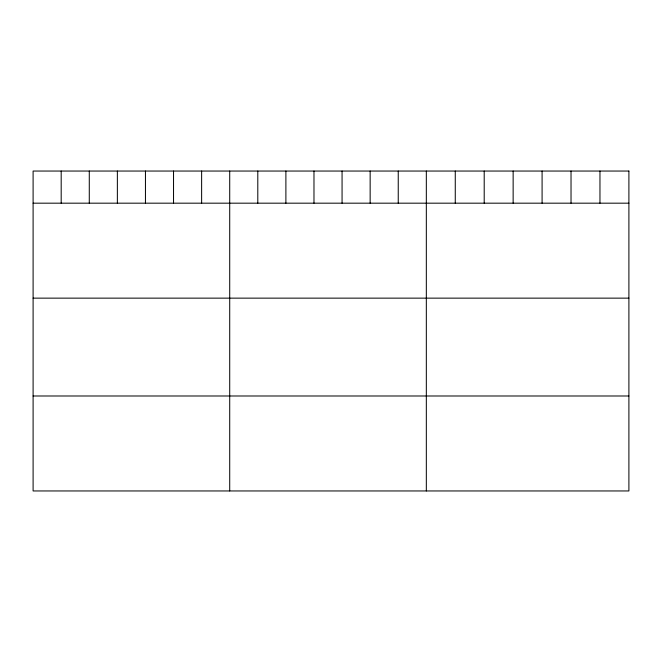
<?xml version="1.0" encoding="UTF-8"?>
<svg xmlns="http://www.w3.org/2000/svg" width="662" height="662" viewBox="0 0 662 662"><rect width="100%" height="100%" fill="white"/><g stroke="black" fill="none" stroke-linecap="round" stroke-linejoin="round"><path stroke-width="0.99" d="M33.1 203.176L628.9 203.176M33.1 298.14L628.9 298.14M33.1 395.992L628.9 395.992M599.962 171.044L599.962 203.176M571.025 171.044L571.025 203.176M542.087 171.044L542.087 203.176M513.141 171.044L513.141 203.176M484.203 171.044L484.203 203.176M455.266 171.044L455.266 203.176M426.328 171.044L426.328 490.956M398.243 171.044L398.243 203.176M370.149 171.044L370.149 203.176M342.064 171.044L342.064 203.176M313.978 171.044L313.978 203.176M285.893 171.044L285.893 203.176M257.799 171.044L257.799 203.176M229.714 171.044L229.714 490.956M201.629 171.044L201.629 203.176M173.535 171.044L173.535 203.176M145.45 171.044L145.45 203.176M117.364 171.044L117.364 203.176M89.279 171.044L89.279 203.176M61.185 171.044L61.185 203.176M628.9 171.044L33.1 171.044L33.1 490.956L628.9 490.956L628.9 171.044"/></g></svg>
